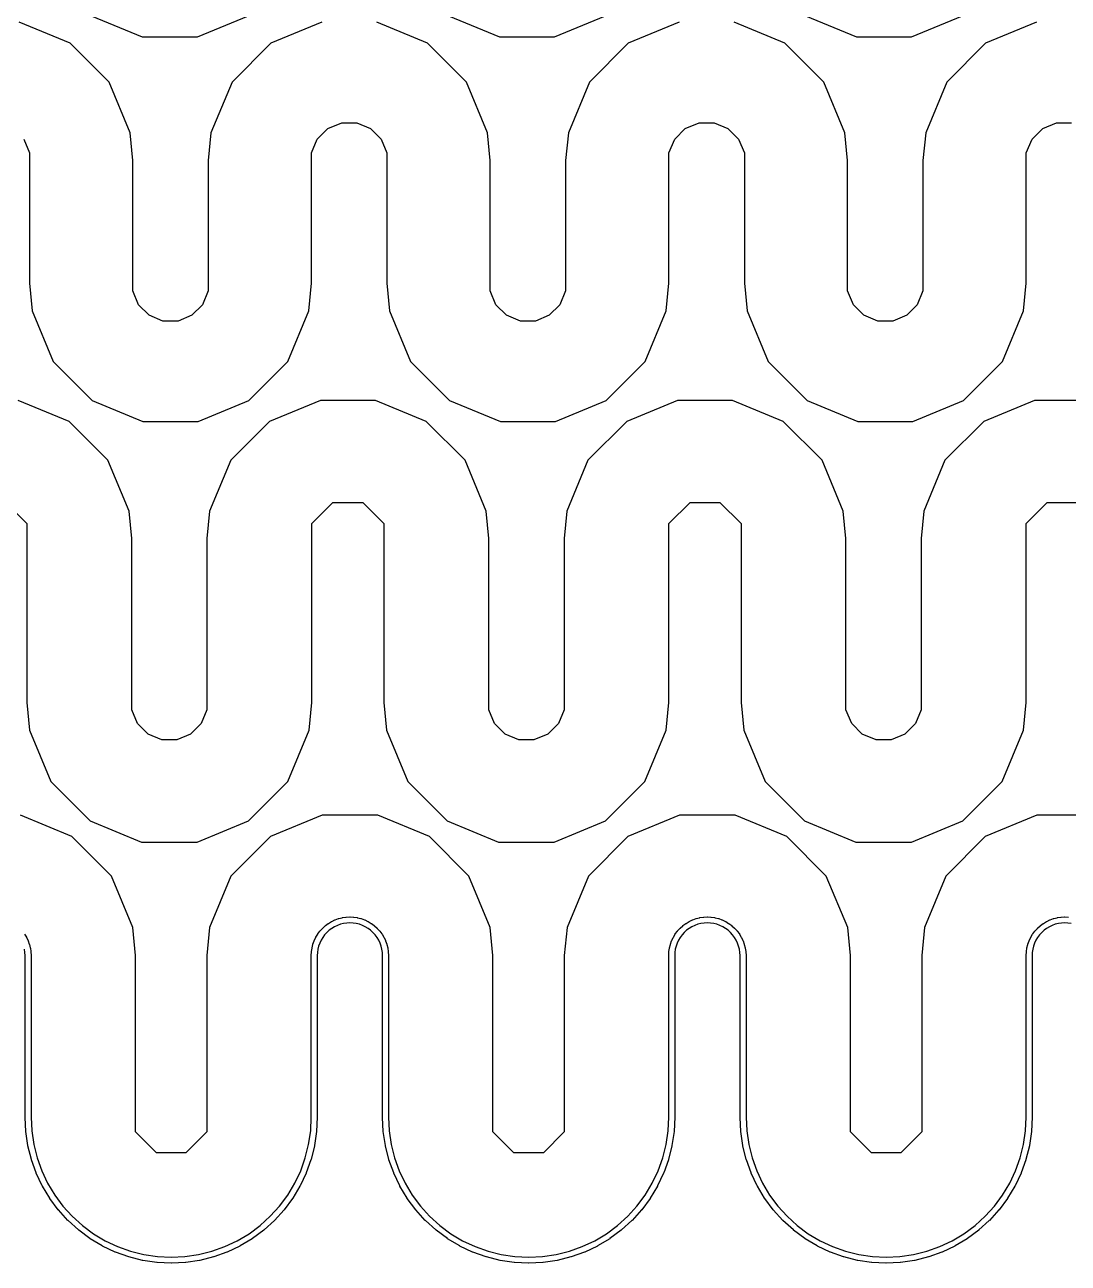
# Model space of a CAD drawing. Header units: metres. Extents: x 0 to 117, y 0 to 64.
# Drawn here: x 58.57 to 63.01, y 21.62 to 26.9 of the extents above; entities that cross this region are included whole.
import ezdxf

# ---------------------------------------------------------------- set-up
doc = ezdxf.new("R2010")
doc.units = ezdxf.units.M

msp = doc.modelspace()

# ---------------------------------------------------------------- linework, layer by layer
for points in [[(58.8495, 26.937), (59.0667, 26.847), (59.0667, 26.847), (59.0667, 26.847), (59.0667, 26.847), (59.0667, 26.847), (59.0667, 26.847), (59.0667, 26.847), (59.0667, 26.847), (59.0667, 26.847), (59.0667, 26.847), (59.3019, 26.847), (59.3019, 26.847), (59.3019, 26.847), (59.3019, 26.847), (59.3019, 26.847), (59.3019, 26.847), (59.3019, 26.847), (59.3019, 26.847), (59.3019, 26.847), (59.3019, 26.847), (59.5193, 26.937)], [(60.372, 26.937), (60.5894, 26.847), (60.5894, 26.847), (60.5894, 26.847), (60.5894, 26.847), (60.5894, 26.847), (60.5894, 26.847), (60.5894, 26.847), (60.5894, 26.847), (60.5894, 26.847), (60.5894, 26.847), (60.8246, 26.847), (60.8246, 26.847), (60.8246, 26.847), (60.8246, 26.847), (60.8246, 26.847), (60.8246, 26.847), (60.8246, 26.847), (60.8246, 26.847), (60.8246, 26.847), (60.8246, 26.847), (61.042, 26.937)], [(61.8945, 26.937), (62.1119, 26.847), (62.1119, 26.847), (62.1119, 26.847), (62.1119, 26.847), (62.1119, 26.847), (62.1119, 26.847), (62.1119, 26.847), (62.1119, 26.847), (62.1119, 26.847), (62.1119, 26.847), (62.3471, 26.847), (62.3471, 26.847), (62.3471, 26.847), (62.3471, 26.847), (62.3471, 26.847), (62.3471, 26.847), (62.3471, 26.847), (62.3471, 26.847), (62.3471, 26.847), (62.3471, 26.847), (62.5645, 26.937)], [(59.832, 26.91), (59.6153, 26.8201), (59.6153, 26.8201), (59.6153, 26.8201), (59.6153, 26.8201), (59.6153, 26.8201), (59.6153, 26.8201), (59.6153, 26.8201), (59.6153, 26.8201), (59.6153, 26.8201), (59.6153, 26.8201), (59.4495, 26.6543), (59.4495, 26.6543), (59.4495, 26.6543), (59.4495, 26.6543), (59.4495, 26.6543), (59.4495, 26.6543), (59.4495, 26.6543), (59.4495, 26.6543), (59.4495, 26.6543), (59.4495, 26.6543), (59.3595, 26.4376), (59.3595, 26.4376), (59.3595, 26.4376), (59.3595, 26.4376), (59.3595, 26.4376), (59.3595, 26.4376), (59.3595, 26.4376), (59.3595, 26.4376), (59.3481, 26.3202), (59.3481, 26.3202), (59.3481, 26.3202), (59.3481, 26.3202), (59.3481, 25.7642), (59.3237, 25.7051), (59.2785, 25.6598), (59.2193, 25.6355), (59.1553, 25.6355), (59.0964, 25.6598), (59.0512, 25.7051), (59.0268, 25.7642), (59.0266, 25.7962), (59.0266, 26.3202), (59.0266, 26.3202), (59.0266, 26.3202), (59.0266, 26.3202), (59.0151, 26.4376), (59.0151, 26.4376), (59.0151, 26.4376), (59.0151, 26.4376), (59.0151, 26.4376), (59.0151, 26.4376), (59.0151, 26.4376), (59.0151, 26.4376), (58.9255, 26.6543), (58.9255, 26.6543), (58.9255, 26.6543), (58.9255, 26.6543), (58.9255, 26.6543), (58.9255, 26.6543), (58.9255, 26.6543), (58.9255, 26.6543), (58.9255, 26.6543), (58.9255, 26.6543), (58.7596, 26.8201), (58.7596, 26.8201), (58.7596, 26.8201), (58.7596, 26.8201), (58.7596, 26.8201), (58.7596, 26.8201), (58.7596, 26.8201), (58.7596, 26.8201), (58.7596, 26.8201), (58.7596, 26.8201), (58.5427, 26.91)], [(61.3557, 26.91), (61.1391, 26.8201), (61.1391, 26.8201), (61.1391, 26.8201), (61.1391, 26.8201), (61.1391, 26.8201), (61.1391, 26.8201), (61.1391, 26.8201), (61.1391, 26.8201), (61.1391, 26.8201), (61.1391, 26.8201), (60.9732, 26.6543), (60.9732, 26.6543), (60.9732, 26.6543), (60.9732, 26.6543), (60.9732, 26.6543), (60.9732, 26.6543), (60.9732, 26.6543), (60.9732, 26.6543), (60.9732, 26.6543), (60.9732, 26.6543), (60.8835, 26.4376), (60.8835, 26.4376), (60.8835, 26.4376), (60.8835, 26.4376), (60.8835, 26.4376), (60.8835, 26.4376), (60.8835, 26.4376), (60.8835, 26.4376), (60.8719, 26.3202), (60.8719, 26.3202), (60.8719, 26.3202), (60.8719, 26.3202), (60.8719, 25.764), (60.8472, 25.7051), (60.802, 25.6598), (60.7431, 25.6355), (60.6791, 25.6355), (60.6201, 25.6598), (60.5749, 25.7051), (60.5506, 25.7642), (60.5506, 26.3202), (60.5506, 26.3202), (60.5506, 26.3202), (60.5506, 26.3202), (60.5389, 26.4376), (60.5389, 26.4376), (60.5389, 26.4376), (60.5389, 26.4376), (60.5389, 26.4376), (60.5389, 26.4376), (60.5389, 26.4376), (60.5389, 26.4376), (60.4492, 26.6543), (60.4492, 26.6543), (60.4492, 26.6543), (60.4492, 26.6543), (60.4492, 26.6543), (60.4492, 26.6543), (60.4492, 26.6543), (60.4492, 26.6543), (60.4492, 26.6543), (60.4492, 26.6543), (60.2833, 26.8201), (60.2833, 26.8201), (60.2833, 26.8201), (60.2833, 26.8201), (60.2833, 26.8201), (60.2833, 26.8201), (60.2833, 26.8201), (60.2833, 26.8201), (60.2833, 26.8201), (60.2833, 26.8201), (60.0667, 26.91)], [(62.8795, 26.91), (62.6628, 26.8201), (62.6628, 26.8201), (62.6628, 26.8201), (62.6628, 26.8201), (62.6628, 26.8201), (62.6628, 26.8201), (62.6628, 26.8201), (62.6628, 26.8201), (62.6628, 26.8201), (62.6628, 26.8201), (62.497, 26.6543), (62.497, 26.6543), (62.497, 26.6543), (62.497, 26.6543), (62.497, 26.6543), (62.497, 26.6543), (62.497, 26.6543), (62.497, 26.6543), (62.497, 26.6543), (62.497, 26.6543), (62.4073, 26.4376), (62.4073, 26.4376), (62.4073, 26.4376), (62.4073, 26.4376), (62.4073, 26.4376), (62.4073, 26.4376), (62.4073, 26.4376), (62.4073, 26.4376), (62.3956, 26.3202), (62.3956, 26.3202), (62.3956, 26.3202), (62.3956, 26.3202), (62.3956, 25.7642), (62.3712, 25.7051), (62.326, 25.6598), (62.2668, 25.6355), (62.2031, 25.6355), (62.1439, 25.6598), (62.0987, 25.7051), (62.0743, 25.7642), (62.0743, 26.3202), (62.0743, 26.3202), (62.0743, 26.3202), (62.0743, 26.3202), (62.0626, 26.4376), (62.0626, 26.4376), (62.0626, 26.4376), (62.0626, 26.4376), (62.0626, 26.4376), (62.0626, 26.4376), (62.0626, 26.4376), (62.0626, 26.4376), (61.973, 26.6543), (61.973, 26.6543), (61.973, 26.6543), (61.973, 26.6543), (61.973, 26.6543), (61.973, 26.6543), (61.973, 26.6543), (61.973, 26.6543), (61.973, 26.6543), (61.973, 26.6543), (61.8071, 26.8201), (61.8071, 26.8201), (61.8071, 26.8201), (61.8071, 26.8201), (61.8071, 26.8201), (61.8071, 26.8201), (61.8071, 26.8201), (61.8071, 26.8201), (61.8071, 26.8201), (61.8071, 26.8201), (61.5904, 26.91)], [(58.5617, 26.4114), (58.5864, 26.3522), (58.5864, 25.7962), (58.5864, 25.7962), (58.5864, 25.7962), (58.5864, 25.7962), (58.5978, 25.6789), (58.5978, 25.6789), (58.5978, 25.6789), (58.5978, 25.6789), (58.5978, 25.6789), (58.5978, 25.6789), (58.5978, 25.6789), (58.5978, 25.6789), (58.6875, 25.4622), (58.6875, 25.4622), (58.6875, 25.4622), (58.6875, 25.4622), (58.6875, 25.4622), (58.6875, 25.4622), (58.6875, 25.4622), (58.6875, 25.4622), (58.6875, 25.4622), (58.6875, 25.4622), (58.8533, 25.2964), (58.8533, 25.2964), (58.8533, 25.2964), (58.8533, 25.2964), (58.8533, 25.2964), (58.8533, 25.2964), (58.8533, 25.2964), (58.8533, 25.2964), (58.8533, 25.2964), (58.8533, 25.2964), (59.07, 25.2064), (59.07, 25.2064), (59.07, 25.2064), (59.07, 25.2064), (59.07, 25.2064), (59.07, 25.2064), (59.07, 25.2064), (59.07, 25.2064), (59.07, 25.2064), (59.07, 25.2064), (59.3047, 25.2064), (59.3047, 25.2064), (59.3047, 25.2064), (59.3047, 25.2064), (59.3047, 25.2064), (59.3047, 25.2064), (59.3047, 25.2064), (59.3047, 25.2064), (59.3047, 25.2064), (59.3047, 25.2064), (59.5213, 25.2964), (59.5213, 25.2964), (59.5213, 25.2964), (59.5213, 25.2964), (59.5213, 25.2964), (59.5213, 25.2964), (59.5213, 25.2964), (59.5213, 25.2964), (59.5213, 25.2964), (59.5213, 25.2964), (59.6872, 25.4622), (59.6872, 25.4622), (59.6872, 25.4622), (59.6872, 25.4622), (59.6872, 25.4622), (59.6872, 25.4622), (59.6872, 25.4622), (59.6872, 25.4622), (59.6872, 25.4622), (59.6872, 25.4622), (59.7771, 25.6789), (59.7771, 25.6789), (59.7771, 25.6789), (59.7771, 25.6789), (59.7771, 25.6789), (59.7771, 25.6789), (59.7771, 25.6789), (59.7771, 25.6789), (59.7886, 25.7962), (59.7886, 25.7962), (59.7886, 25.7962), (59.7886, 25.7962), (59.7886, 26.3525), (59.8132, 26.4114), (59.8584, 26.4566), (59.9173, 26.481), (59.9813, 26.481), (60.0403, 26.4566), (60.0855, 26.4114), (60.1101, 26.3522), (60.1101, 25.7962), (60.1101, 25.7962), (60.1101, 25.7962), (60.1101, 25.7962), (60.1215, 25.6789), (60.1215, 25.6789), (60.1215, 25.6789), (60.1215, 25.6789), (60.1215, 25.6789), (60.1215, 25.6789), (60.1215, 25.6789), (60.1215, 25.6789), (60.2112, 25.4622), (60.2112, 25.4622), (60.2112, 25.4622), (60.2112, 25.4622), (60.2112, 25.4622), (60.2112, 25.4622), (60.2112, 25.4622), (60.2112, 25.4622), (60.2112, 25.4622), (60.2112, 25.4622), (60.3771, 25.2964), (60.3771, 25.2964), (60.3771, 25.2964), (60.3771, 25.2964), (60.3771, 25.2964), (60.3771, 25.2964), (60.3771, 25.2964), (60.3771, 25.2964), (60.3771, 25.2964), (60.3771, 25.2964), (60.594, 25.2064), (60.594, 25.2064), (60.594, 25.2064), (60.594, 25.2064), (60.594, 25.2064), (60.594, 25.2064), (60.594, 25.2064), (60.594, 25.2064), (60.594, 25.2064), (60.594, 25.2064), (60.8284, 25.2064), (60.8284, 25.2064), (60.8284, 25.2064), (60.8284, 25.2064), (60.8284, 25.2064), (60.8284, 25.2064), (60.8284, 25.2064), (60.8284, 25.2064), (60.8284, 25.2064), (60.8284, 25.2064), (61.0451, 25.2964), (61.0451, 25.2964), (61.0451, 25.2964), (61.0451, 25.2964), (61.0451, 25.2964), (61.0451, 25.2964), (61.0451, 25.2964), (61.0451, 25.2964), (61.0451, 25.2964), (61.0451, 25.2964), (61.211, 25.4622), (61.211, 25.4622), (61.211, 25.4622), (61.211, 25.4622), (61.211, 25.4622), (61.211, 25.4622), (61.211, 25.4622), (61.211, 25.4622), (61.211, 25.4622), (61.211, 25.4622), (61.3009, 25.6789), (61.3009, 25.6789), (61.3009, 25.6789), (61.3009, 25.6789), (61.3009, 25.6789), (61.3009, 25.6789), (61.3009, 25.6789), (61.3009, 25.6789), (61.3123, 25.7962), (61.3123, 25.7962), (61.3123, 25.7962), (61.3123, 25.7962), (61.3123, 26.3522), (61.3369, 26.4114), (61.3821, 26.4566), (61.4411, 26.481), (61.5051, 26.481), (61.564, 26.4566), (61.6092, 26.4114), (61.6339, 26.3522), (61.6339, 25.7962), (61.6339, 25.7962), (61.6339, 25.7962), (61.6339, 25.7962), (61.6453, 25.6789), (61.6453, 25.6789), (61.6453, 25.6789), (61.6453, 25.6789), (61.6453, 25.6789), (61.6453, 25.6789), (61.6453, 25.6789), (61.6453, 25.6789), (61.7352, 25.4622), (61.7352, 25.4622), (61.7352, 25.4622), (61.7352, 25.4622), (61.7352, 25.4622), (61.7352, 25.4622), (61.7352, 25.4622), (61.7352, 25.4622), (61.7352, 25.4622), (61.7352, 25.4622), (61.9011, 25.2964), (61.9011, 25.2964), (61.9011, 25.2964), (61.9011, 25.2964), (61.9011, 25.2964), (61.9011, 25.2964), (61.9011, 25.2964), (61.9011, 25.2964), (61.9011, 25.2964), (61.9011, 25.2964), (62.1177, 25.2064), (62.1177, 25.2064), (62.1177, 25.2064), (62.1177, 25.2064), (62.1177, 25.2064), (62.1177, 25.2064), (62.1177, 25.2064), (62.1177, 25.2064), (62.1177, 25.2064), (62.1177, 25.2064), (62.3522, 25.2064), (62.3522, 25.2064), (62.3522, 25.2064), (62.3522, 25.2064), (62.3522, 25.2064), (62.3522, 25.2064), (62.3522, 25.2064), (62.3522, 25.2064), (62.3522, 25.2064), (62.3522, 25.2064), (62.5688, 25.2964), (62.5688, 25.2964), (62.5688, 25.2964), (62.5688, 25.2964), (62.5688, 25.2964), (62.5688, 25.2964), (62.5688, 25.2964), (62.5688, 25.2964), (62.5688, 25.2964), (62.5688, 25.2964), (62.7347, 25.4622), (62.7347, 25.4622), (62.7347, 25.4622), (62.7347, 25.4622), (62.7347, 25.4622), (62.7347, 25.4622), (62.7347, 25.4622), (62.7347, 25.4622), (62.7347, 25.4622), (62.7347, 25.4622), (62.8246, 25.6789), (62.8246, 25.6789), (62.8246, 25.6789), (62.8246, 25.6789), (62.8246, 25.6789), (62.8246, 25.6789), (62.8246, 25.6789), (62.8246, 25.6789), (62.836, 25.7962), (62.836, 25.7962), (62.836, 25.7962), (62.836, 25.7962), (62.836, 26.3522), (62.8607, 26.4114), (62.9059, 26.4566), (62.9648, 26.481), (63.0288, 26.481)], [(63.106, 25.2971), (62.8716, 25.2969), (62.8716, 25.2969), (62.8716, 25.2969), (62.8716, 25.2969), (62.8716, 25.2969), (62.8716, 25.2969), (62.8716, 25.2969), (62.8716, 25.2969), (62.8716, 25.2969), (62.8716, 25.2969), (62.6549, 25.2072), (62.6549, 25.2072), (62.6549, 25.2072), (62.6549, 25.2072), (62.6549, 25.2072), (62.6549, 25.2072), (62.6549, 25.2072), (62.6549, 25.2072), (62.6549, 25.2072), (62.6549, 25.2072), (62.4891, 25.0414), (62.4891, 25.0414), (62.4891, 25.0414), (62.4891, 25.0414), (62.4891, 25.0414), (62.4891, 25.0414), (62.4891, 25.0414), (62.4891, 25.0414), (62.4891, 25.0414), (62.4891, 25.0414), (62.3994, 24.8249), (62.3994, 24.8249), (62.3994, 24.8249), (62.3994, 24.8249), (62.3994, 24.8249), (62.3994, 24.8249), (62.3994, 24.8249), (62.3994, 24.8249), (62.388, 24.7076), (62.388, 24.7076), (62.388, 24.7076), (62.388, 24.7076), (62.388, 23.9773), (62.3633, 23.9184), (62.3181, 23.8732), (62.2592, 23.8488), (62.1955, 23.8491), (62.1368, 23.8735), (62.0916, 23.9187), (62.0672, 23.9773), (62.0672, 24.7076), (62.0672, 24.7076), (62.0672, 24.7076), (62.0672, 24.7076), (62.0558, 24.8249), (62.0558, 24.8249), (62.0558, 24.8249), (62.0558, 24.8249), (62.0558, 24.8249), (62.0558, 24.8249), (62.0558, 24.8249), (62.0558, 24.8249), (61.9658, 25.0416), (61.9658, 25.0416), (61.9658, 25.0416), (61.9658, 25.0416), (61.9658, 25.0416), (61.9658, 25.0416), (61.9658, 25.0416), (61.9658, 25.0416), (61.9658, 25.0416), (61.9658, 25.0416), (61.8, 25.2072), (61.8, 25.2072), (61.8, 25.2072), (61.8, 25.2072), (61.8, 25.2072), (61.8, 25.2072), (61.8, 25.2072), (61.8, 25.2072), (61.8, 25.2072), (61.8, 25.2072), (61.5836, 25.2969), (61.5836, 25.2969), (61.5836, 25.2969), (61.5836, 25.2969), (61.5836, 25.2969), (61.5836, 25.2969), (61.5836, 25.2969), (61.5836, 25.2969), (61.5836, 25.2969), (61.5836, 25.2969), (61.3489, 25.2969), (61.3489, 25.2969), (61.3489, 25.2969), (61.3489, 25.2969), (61.3489, 25.2969), (61.3489, 25.2969), (61.3489, 25.2969), (61.3489, 25.2969), (61.3489, 25.2969), (61.3489, 25.2969), (61.1325, 25.2072), (61.1325, 25.2072), (61.1325, 25.2072), (61.1325, 25.2072), (61.1325, 25.2072), (61.1325, 25.2072), (61.1325, 25.2072), (61.1325, 25.2072), (61.1325, 25.2072), (61.1325, 25.2072), (60.9666, 25.0416), (60.9666, 25.0416), (60.9666, 25.0416), (60.9666, 25.0416), (60.9666, 25.0416), (60.9666, 25.0416), (60.9666, 25.0416), (60.9666, 25.0416), (60.9666, 25.0416), (60.9666, 25.0416), (60.8769, 24.8249), (60.8769, 24.8249), (60.8769, 24.8249), (60.8769, 24.8249), (60.8769, 24.8249), (60.8769, 24.8249), (60.8769, 24.8249), (60.8769, 24.8249), (60.8653, 24.7076), (60.8653, 24.7076), (60.8653, 24.7076), (60.8653, 24.7076), (60.8653, 23.9773), (60.8409, 23.9187), (60.7957, 23.8735), (60.7367, 23.8491), (60.673, 23.8491), (60.6141, 23.8735), (60.5691, 23.9187), (60.5447, 23.9773), (60.5445, 24.0093), (60.5445, 24.7076), (60.5445, 24.7076), (60.5445, 24.7076), (60.5445, 24.7076), (60.533, 24.8249), (60.533, 24.8249), (60.533, 24.8249), (60.533, 24.8249), (60.533, 24.8249), (60.533, 24.8249), (60.533, 24.8249), (60.533, 24.8249), (60.4434, 25.0414), (60.4434, 25.0414), (60.4434, 25.0414), (60.4434, 25.0414), (60.4434, 25.0414), (60.4434, 25.0414), (60.4434, 25.0414), (60.4434, 25.0414), (60.4434, 25.0414), (60.4434, 25.0414), (60.2775, 25.2072), (60.2775, 25.2072), (60.2775, 25.2072), (60.2775, 25.2072), (60.2775, 25.2072), (60.2775, 25.2072), (60.2775, 25.2072), (60.2775, 25.2072), (60.2775, 25.2072), (60.2775, 25.2072), (60.0608, 25.2969), (60.0608, 25.2969), (60.0608, 25.2969), (60.0608, 25.2969), (60.0608, 25.2969), (60.0608, 25.2969), (60.0608, 25.2969), (60.0608, 25.2969), (60.0608, 25.2969), (60.0608, 25.2969), (59.8264, 25.2969), (59.8264, 25.2969), (59.8264, 25.2969), (59.8264, 25.2969), (59.8264, 25.2969), (59.8264, 25.2969), (59.8264, 25.2969), (59.8264, 25.2969), (59.8264, 25.2969), (59.8264, 25.2969), (59.6097, 25.2072), (59.6097, 25.2072), (59.6097, 25.2072), (59.6097, 25.2072), (59.6097, 25.2072), (59.6097, 25.2072), (59.6097, 25.2072), (59.6097, 25.2072), (59.6097, 25.2072), (59.6097, 25.2072), (59.4441, 25.0414), (59.4441, 25.0414), (59.4441, 25.0414), (59.4441, 25.0414), (59.4441, 25.0414), (59.4441, 25.0414), (59.4441, 25.0414), (59.4441, 25.0414), (59.4441, 25.0414), (59.4441, 25.0414), (59.3542, 24.8249), (59.3542, 24.8249), (59.3542, 24.8249), (59.3542, 24.8249), (59.3542, 24.8249), (59.3542, 24.8249), (59.3542, 24.8249), (59.3542, 24.8249), (59.3428, 24.7076), (59.3428, 24.7076), (59.3428, 24.7076), (59.3428, 24.7076), (59.3428, 23.9773), (59.3184, 23.9187), (59.2732, 23.8735), (59.2143, 23.8491), (59.1505, 23.8491), (59.0916, 23.8735), (59.0464, 23.9187), (59.022, 23.9773), (59.022, 24.7076), (59.022, 24.7076), (59.022, 24.7076), (59.022, 24.7076), (59.0106, 24.8249), (59.0106, 24.8249), (59.0106, 24.8249), (59.0106, 24.8249), (59.0106, 24.8249), (59.0106, 24.8249), (59.0106, 24.8249), (59.0106, 24.8249), (58.9206, 25.0416), (58.9206, 25.0416), (58.9206, 25.0416), (58.9206, 25.0416), (58.9206, 25.0416), (58.9206, 25.0416), (58.9206, 25.0416), (58.9206, 25.0416), (58.9206, 25.0416), (58.9206, 25.0416), (58.7548, 25.2072), (58.7548, 25.2072), (58.7548, 25.2072), (58.7548, 25.2072), (58.7548, 25.2072), (58.7548, 25.2072), (58.7548, 25.2072), (58.7548, 25.2072), (58.7548, 25.2072), (58.7548, 25.2072), (58.5384, 25.2969)], [(58.4848, 24.8613), (58.5747, 24.7713), (58.5747, 24.0093), (58.5747, 24.0093), (58.5747, 24.0093), (58.5747, 24.0093), (58.5864, 23.8907), (58.5864, 23.8907), (58.5864, 23.8907), (58.5864, 23.8907), (58.5864, 23.8907), (58.5864, 23.8907), (58.5864, 23.8907), (58.5864, 23.8907), (58.677, 23.6718), (58.677, 23.6718), (58.677, 23.6718), (58.677, 23.6718), (58.677, 23.6718), (58.677, 23.6718), (58.677, 23.6718), (58.677, 23.6718), (58.677, 23.6718), (58.677, 23.6718), (58.8447, 23.5041), (58.8447, 23.5041), (58.8447, 23.5041), (58.8447, 23.5041), (58.8447, 23.5041), (58.8447, 23.5041), (58.8447, 23.5041), (58.8447, 23.5041), (58.8447, 23.5041), (58.8447, 23.5041), (59.0639, 23.4135), (59.0639, 23.4135), (59.0639, 23.4135), (59.0639, 23.4135), (59.0639, 23.4135), (59.0639, 23.4135), (59.0639, 23.4135), (59.0639, 23.4135), (59.0639, 23.4135), (59.0639, 23.4135), (59.3009, 23.4135), (59.3009, 23.4135), (59.3009, 23.4135), (59.3009, 23.4135), (59.3009, 23.4135), (59.3009, 23.4135), (59.3009, 23.4135), (59.3009, 23.4135), (59.3009, 23.4135), (59.3009, 23.4135), (59.5201, 23.5041), (59.5201, 23.5041), (59.5201, 23.5041), (59.5201, 23.5041), (59.5201, 23.5041), (59.5201, 23.5041), (59.5201, 23.5041), (59.5201, 23.5041), (59.5201, 23.5041), (59.5201, 23.5041), (59.6877, 23.6718), (59.6877, 23.6718), (59.6877, 23.6718), (59.6877, 23.6718), (59.6877, 23.6718), (59.6877, 23.6718), (59.6877, 23.6718), (59.6877, 23.6718), (59.6877, 23.6718), (59.6877, 23.6718), (59.7784, 23.8907), (59.7784, 23.8907), (59.7784, 23.8907), (59.7784, 23.8907), (59.7784, 23.8907), (59.7784, 23.8907), (59.7784, 23.8907), (59.7784, 23.8907), (59.7901, 24.0093), (59.7901, 24.0093), (59.7901, 24.0093), (59.7901, 24.0093), (59.7901, 24.7713), (59.88, 24.8613), (60.0072, 24.8613), (60.0972, 24.7713), (60.0972, 24.0093), (60.0972, 24.0093), (60.0972, 24.0093), (60.0972, 24.0093), (60.1088, 23.8907), (60.1088, 23.8907), (60.1088, 23.8907), (60.1088, 23.8907), (60.1088, 23.8907), (60.1088, 23.8907), (60.1088, 23.8907), (60.1088, 23.8907), (60.1998, 23.6718), (60.1998, 23.6718), (60.1998, 23.6718), (60.1998, 23.6718), (60.1998, 23.6718), (60.1998, 23.6718), (60.1998, 23.6718), (60.1998, 23.6718), (60.1998, 23.6718), (60.1998, 23.6718), (60.3674, 23.5041), (60.3674, 23.5041), (60.3674, 23.5041), (60.3674, 23.5041), (60.3674, 23.5041), (60.3674, 23.5041), (60.3674, 23.5041), (60.3674, 23.5041), (60.3674, 23.5041), (60.3674, 23.5041), (60.5864, 23.4135), (60.5864, 23.4135), (60.5864, 23.4135), (60.5864, 23.4135), (60.5864, 23.4135), (60.5864, 23.4135), (60.5864, 23.4135), (60.5864, 23.4135), (60.5864, 23.4135), (60.5864, 23.4135), (60.8236, 23.4135), (60.8236, 23.4135), (60.8236, 23.4135), (60.8236, 23.4135), (60.8236, 23.4135), (60.8236, 23.4135), (60.8236, 23.4135), (60.8236, 23.4135), (60.8236, 23.4135), (60.8236, 23.4135), (61.0426, 23.5041), (61.0426, 23.5041), (61.0426, 23.5041), (61.0426, 23.5041), (61.0426, 23.5041), (61.0426, 23.5041), (61.0426, 23.5041), (61.0426, 23.5041), (61.0426, 23.5041), (61.0426, 23.5041), (61.2102, 23.6718), (61.2102, 23.6718), (61.2102, 23.6718), (61.2102, 23.6718), (61.2102, 23.6718), (61.2102, 23.6718), (61.2102, 23.6718), (61.2102, 23.6718), (61.2102, 23.6718), (61.2102, 23.6718), (61.3009, 23.8907), (61.3009, 23.8907), (61.3009, 23.8907), (61.3009, 23.8907), (61.3009, 23.8907), (61.3009, 23.8907), (61.3009, 23.8907), (61.3009, 23.8907), (61.3126, 24.0093), (61.3126, 24.0093), (61.3126, 24.0093), (61.3126, 24.0093), (61.3126, 24.7713), (61.4025, 24.8613), (61.53, 24.8613), (61.6199, 24.7713), (61.6199, 24.0093), (61.6199, 24.0093), (61.6199, 24.0093), (61.6199, 24.0093), (61.6316, 23.8907), (61.6316, 23.8907), (61.6316, 23.8907), (61.6316, 23.8907), (61.6316, 23.8907), (61.6316, 23.8907), (61.6316, 23.8907), (61.6316, 23.8907), (61.7223, 23.6718), (61.7223, 23.6718), (61.7223, 23.6718), (61.7223, 23.6718), (61.7223, 23.6718), (61.7223, 23.6718), (61.7223, 23.6718), (61.7223, 23.6718), (61.7223, 23.6718), (61.7223, 23.6718), (61.8899, 23.5041), (61.8899, 23.5041), (61.8899, 23.5041), (61.8899, 23.5041), (61.8899, 23.5041), (61.8899, 23.5041), (61.8899, 23.5041), (61.8899, 23.5041), (61.8899, 23.5041), (61.8899, 23.5041), (62.1091, 23.4135), (62.1091, 23.4135), (62.1091, 23.4135), (62.1091, 23.4135), (62.1091, 23.4135), (62.1091, 23.4135), (62.1091, 23.4135), (62.1091, 23.4135), (62.1091, 23.4135), (62.1091, 23.4135), (62.3461, 23.4135), (62.3461, 23.4135), (62.3461, 23.4135), (62.3461, 23.4135), (62.3461, 23.4135), (62.3461, 23.4135), (62.3461, 23.4135), (62.3461, 23.4135), (62.3461, 23.4135), (62.3461, 23.4135), (62.565, 23.5041), (62.565, 23.5041), (62.565, 23.5041), (62.565, 23.5041), (62.565, 23.5041), (62.565, 23.5041), (62.565, 23.5041), (62.565, 23.5041), (62.565, 23.5041), (62.565, 23.5041), (62.7327, 23.6718), (62.7327, 23.6718), (62.7327, 23.6718), (62.7327, 23.6718), (62.7327, 23.6718), (62.7327, 23.6718), (62.7327, 23.6718), (62.7327, 23.6718), (62.7327, 23.6718), (62.7327, 23.6718), (62.8236, 23.8907), (62.8236, 23.8907), (62.8236, 23.8907), (62.8236, 23.8907), (62.8236, 23.8907), (62.8236, 23.8907), (62.8236, 23.8907), (62.8236, 23.8907), (62.8353, 24.0093), (62.8353, 24.0093), (62.8353, 24.0093), (62.8353, 24.0093), (62.8353, 24.7713), (62.9252, 24.8613), (63.0525, 24.8613)], [(63.1193, 23.528), (62.8813, 23.528), (62.8813, 23.528), (62.8813, 23.528), (62.8813, 23.528), (62.8813, 23.528), (62.8813, 23.528), (62.8813, 23.528), (62.8813, 23.528), (62.8813, 23.528), (62.8813, 23.528), (62.6613, 23.4368), (62.6613, 23.4368), (62.6613, 23.4368), (62.6613, 23.4368), (62.6613, 23.4368), (62.6613, 23.4368), (62.6613, 23.4368), (62.6613, 23.4368), (62.6613, 23.4368), (62.6613, 23.4368), (62.4931, 23.2684), (62.4931, 23.2684), (62.4931, 23.2684), (62.4931, 23.2684), (62.4931, 23.2684), (62.4931, 23.2684), (62.4931, 23.2684), (62.4931, 23.2684), (62.4931, 23.2684), (62.4931, 23.2684), (62.402, 23.0487), (62.402, 23.0487), (62.402, 23.0487), (62.402, 23.0487), (62.402, 23.0487), (62.402, 23.0487), (62.402, 23.0487), (62.402, 23.0487), (62.3903, 22.9296), (62.3903, 22.9296), (62.3903, 22.9296), (62.3903, 22.9296), (62.3903, 22.1772), (62.3011, 22.0884), (62.1754, 22.0884), (62.0862, 22.1772), (62.0862, 22.9296), (62.0862, 22.9296), (62.0862, 22.9296), (62.0862, 22.9296), (62.0746, 23.0487), (62.0746, 23.0487), (62.0746, 23.0487), (62.0746, 23.0487), (62.0746, 23.0487), (62.0746, 23.0487), (62.0746, 23.0487), (62.0746, 23.0487), (61.9834, 23.2684), (61.9834, 23.2684), (61.9834, 23.2684), (61.9834, 23.2684), (61.9834, 23.2684), (61.9834, 23.2684), (61.9834, 23.2684), (61.9834, 23.2684), (61.9834, 23.2684), (61.9834, 23.2684), (61.8152, 23.4368), (61.8152, 23.4368), (61.8152, 23.4368), (61.8152, 23.4368), (61.8152, 23.4368), (61.8152, 23.4368), (61.8152, 23.4368), (61.8152, 23.4368), (61.8152, 23.4368), (61.8152, 23.4368), (61.5953, 23.528), (61.5953, 23.528), (61.5953, 23.528), (61.5953, 23.528), (61.5953, 23.528), (61.5953, 23.528), (61.5953, 23.528), (61.5953, 23.528), (61.5953, 23.528), (61.5953, 23.528), (61.3573, 23.528), (61.3573, 23.528), (61.3573, 23.528), (61.3573, 23.528), (61.3573, 23.528), (61.3573, 23.528), (61.3573, 23.528), (61.3573, 23.528), (61.3573, 23.528), (61.3573, 23.528), (61.1373, 23.4368), (61.1373, 23.4368), (61.1373, 23.4368), (61.1373, 23.4368), (61.1373, 23.4368), (61.1373, 23.4368), (61.1373, 23.4368), (61.1373, 23.4368), (61.1373, 23.4368), (61.1373, 23.4368), (60.9691, 23.2684), (60.9691, 23.2684), (60.9691, 23.2684), (60.9691, 23.2684), (60.9691, 23.2684), (60.9691, 23.2684), (60.9691, 23.2684), (60.9691, 23.2684), (60.9691, 23.2684), (60.9691, 23.2684), (60.878, 23.0487), (60.878, 23.0487), (60.878, 23.0487), (60.878, 23.0487), (60.878, 23.0487), (60.878, 23.0487), (60.878, 23.0487), (60.878, 23.0487), (60.8663, 22.9296), (60.8663, 22.9296), (60.8663, 22.9296), (60.8663, 22.9296), (60.8663, 22.1772), (60.7771, 22.0884), (60.6514, 22.0884), (60.5622, 22.1772), (60.5622, 22.9296), (60.5622, 22.9296), (60.5622, 22.9296), (60.5622, 22.9296), (60.5506, 23.0487), (60.5506, 23.0487), (60.5506, 23.0487), (60.5506, 23.0487), (60.5506, 23.0487), (60.5506, 23.0487), (60.5506, 23.0487), (60.5506, 23.0487), (60.4594, 23.2684), (60.4594, 23.2684), (60.4594, 23.2684), (60.4594, 23.2684), (60.4594, 23.2684), (60.4594, 23.2684), (60.4594, 23.2684), (60.4594, 23.2684), (60.4594, 23.2684), (60.4594, 23.2684), (60.2912, 23.4368), (60.2912, 23.4368), (60.2912, 23.4368), (60.2912, 23.4368), (60.2912, 23.4368), (60.2912, 23.4368), (60.2912, 23.4368), (60.2912, 23.4368), (60.2912, 23.4368), (60.2912, 23.4368), (60.0713, 23.528), (60.0713, 23.528), (60.0713, 23.528), (60.0713, 23.528), (60.0713, 23.528), (60.0713, 23.528), (60.0713, 23.528), (60.0713, 23.528), (60.0713, 23.528), (60.0713, 23.528), (59.8333, 23.528), (59.8333, 23.528), (59.8333, 23.528), (59.8333, 23.528), (59.8333, 23.528), (59.8333, 23.528), (59.8333, 23.528), (59.8333, 23.528), (59.8333, 23.528), (59.8333, 23.528), (59.6133, 23.4368), (59.6133, 23.4368), (59.6133, 23.4368), (59.6133, 23.4368), (59.6133, 23.4368), (59.6133, 23.4368), (59.6133, 23.4368), (59.6133, 23.4368), (59.6133, 23.4368), (59.6133, 23.4368), (59.4451, 23.2684), (59.4451, 23.2684), (59.4451, 23.2684), (59.4451, 23.2684), (59.4451, 23.2684), (59.4451, 23.2684), (59.4451, 23.2684), (59.4451, 23.2684), (59.4451, 23.2684), (59.4451, 23.2684), (59.354, 23.0487), (59.354, 23.0487), (59.354, 23.0487), (59.354, 23.0487), (59.354, 23.0487), (59.354, 23.0487), (59.354, 23.0487), (59.354, 23.0487), (59.3423, 22.9296), (59.3423, 22.9296), (59.3423, 22.9296), (59.3423, 22.9296), (59.3423, 22.1772), (59.2531, 22.0884), (59.1274, 22.0884), (59.0382, 22.1772), (59.0382, 22.9296), (59.0382, 22.9296), (59.0382, 22.9296), (59.0382, 22.9296), (59.0266, 23.0487), (59.0266, 23.0487), (59.0266, 23.0487), (59.0266, 23.0487), (59.0266, 23.0487), (59.0266, 23.0487), (59.0266, 23.0487), (59.0266, 23.0487), (58.9354, 23.2684), (58.9354, 23.2684), (58.9354, 23.2684), (58.9354, 23.2684), (58.9354, 23.2684), (58.9354, 23.2684), (58.9354, 23.2684), (58.9354, 23.2684), (58.9354, 23.2684), (58.9354, 23.2684), (58.7672, 23.4368), (58.7672, 23.4368), (58.7672, 23.4368), (58.7672, 23.4368), (58.7672, 23.4368), (58.7672, 23.4368), (58.7672, 23.4368), (58.7672, 23.4368), (58.7672, 23.4368), (58.7672, 23.4368), (58.5473, 23.528)], [(58.5653, 23.0205), (58.573, 23.0077), (58.5736, 23.0066), (58.5799, 22.9932), (58.5804, 22.992), (58.5854, 22.978), (58.5858, 22.9768), (58.5894, 22.9623), (58.5897, 22.9611), (58.5919, 22.9463), (58.592, 22.9453), (58.593, 22.9304), (58.593, 22.9296), (58.593, 22.2406), (58.593, 22.2406), (58.593, 22.2406), (58.593, 22.2406), (58.5959, 22.1817), (58.5959, 22.1817), (58.5959, 22.1817), (58.5959, 22.1817), (58.6045, 22.1237), (58.6045, 22.1237), (58.6045, 22.1237), (58.6045, 22.1237), (58.6187, 22.0668), (58.6187, 22.0668), (58.6187, 22.0668), (58.6187, 22.0668), (58.6385, 22.0116), (58.6385, 22.0116), (58.6385, 22.0116), (58.6385, 22.0116), (58.6635, 21.9586), (58.6635, 21.9586), (58.6635, 21.9586), (58.6635, 21.9586), (58.6937, 21.9083), (58.6937, 21.9083), (58.6937, 21.9083), (58.6937, 21.9083), (58.7286, 21.8613), (58.7286, 21.8613), (58.7286, 21.8613), (58.7286, 21.8613), (58.768, 21.8178), (58.768, 21.8178), (58.768, 21.8178), (58.768, 21.8178), (58.8114, 21.7785), (58.8114, 21.7785), (58.8114, 21.7785), (58.8114, 21.7785), (58.8585, 21.7435), (58.8585, 21.7435), (58.8585, 21.7435), (58.8585, 21.7435), (58.9088, 21.7134), (58.9088, 21.7134), (58.9088, 21.7134), (58.9088, 21.7134), (58.9618, 21.6883), (58.9618, 21.6883), (58.9618, 21.6883), (58.9618, 21.6883), (59.017, 21.6686), (59.017, 21.6686), (59.017, 21.6686), (59.017, 21.6686), (59.0738, 21.6543), (59.0738, 21.6543), (59.0738, 21.6543), (59.0738, 21.6543), (59.1318, 21.6457), (59.1318, 21.6457), (59.1318, 21.6457), (59.1318, 21.6457), (59.1904, 21.6429), (59.1904, 21.6429), (59.1904, 21.6429), (59.1904, 21.6429), (59.2489, 21.6457), (59.2489, 21.6457), (59.2489, 21.6457), (59.2489, 21.6457), (59.3069, 21.6543), (59.3069, 21.6543), (59.3069, 21.6543), (59.3069, 21.6543), (59.3638, 21.6686), (59.3638, 21.6686), (59.3638, 21.6686), (59.3638, 21.6686), (59.419, 21.6883), (59.419, 21.6883), (59.419, 21.6883), (59.419, 21.6883), (59.472, 21.7134), (59.472, 21.7134), (59.472, 21.7134), (59.472, 21.7134), (59.5223, 21.7435), (59.5223, 21.7435), (59.5223, 21.7435), (59.5223, 21.7435), (59.5694, 21.7785), (59.5694, 21.7785), (59.5694, 21.7785), (59.5694, 21.7785), (59.6128, 21.8178), (59.6128, 21.8178), (59.6128, 21.8178), (59.6128, 21.8178), (59.6522, 21.8613), (59.6522, 21.8613), (59.6522, 21.8613), (59.6522, 21.8613), (59.6871, 21.9083), (59.6871, 21.9083), (59.6871, 21.9083), (59.6871, 21.9083), (59.7172, 21.9586), (59.7172, 21.9586), (59.7172, 21.9586), (59.7172, 21.9586), (59.7423, 22.0116), (59.7423, 22.0116), (59.7423, 22.0116), (59.7423, 22.0116), (59.762, 22.0668), (59.762, 22.0668), (59.762, 22.0668), (59.762, 22.0668), (59.7763, 22.1237), (59.7763, 22.1237), (59.7763, 22.1237), (59.7763, 22.1237), (59.7849, 22.1817), (59.7849, 22.1817), (59.7849, 22.1817), (59.7849, 22.1817), (59.7875, 22.2405), (59.7875, 22.2405), (59.7875, 22.2405), (59.7875, 22.2405), (59.7875, 22.9296), (59.7875, 22.9302), (59.7883, 22.9451), (59.7884, 22.9463), (59.7906, 22.9611), (59.7908, 22.9623), (59.7945, 22.9768), (59.7948, 22.978), (59.7998, 22.992), (59.8003, 22.9932), (59.8067, 23.0066), (59.8073, 23.0077), (59.8149, 23.0205), (59.8156, 23.0216), (59.8245, 23.0335), (59.8253, 23.0345), (59.8353, 23.0455), (59.8362, 23.0464), (59.8472, 23.0564), (59.8482, 23.0572), (59.8602, 23.0661), (59.8612, 23.0668), (59.874, 23.0744), (59.8751, 23.075), (59.8886, 23.0814), (59.8897, 23.0819), (59.9038, 23.0869), (59.9049, 23.0873), (59.9194, 23.0909), (59.9206, 23.0911), (59.9354, 23.0933), (59.9366, 23.0934), (59.9515, 23.0942), (59.9528, 23.0942), (59.9676, 23.0934), (59.9689, 23.0933), (59.9836, 23.0911), (59.9848, 23.0909), (59.9993, 23.0873), (60.0005, 23.0869), (60.0145, 23.0819), (60.0157, 23.0814), (60.0292, 23.075), (60.0303, 23.0744), (60.043, 23.0668), (60.0441, 23.0661), (60.0561, 23.0572), (60.057, 23.0564), (60.0681, 23.0464), (60.0689, 23.0455), (60.079, 23.0345), (60.0797, 23.0335), (60.0886, 23.0216), (60.0893, 23.0205), (60.097, 23.0077), (60.0976, 23.0066), (60.1039, 22.9932), (60.1044, 22.992), (60.1094, 22.978), (60.1098, 22.9768), (60.1134, 22.9623), (60.1137, 22.9611), (60.1159, 22.9463), (60.116, 22.9453), (60.117, 22.9304), (60.117, 22.9296), (60.117, 22.2406), (60.117, 22.2406), (60.117, 22.2406), (60.117, 22.2406), (60.1199, 22.1817), (60.1199, 22.1817), (60.1199, 22.1817), (60.1199, 22.1817), (60.1285, 22.1237), (60.1285, 22.1237), (60.1285, 22.1237), (60.1285, 22.1237), (60.1427, 22.0668), (60.1427, 22.0668), (60.1427, 22.0668), (60.1427, 22.0668), (60.1625, 22.0116), (60.1625, 22.0116), (60.1625, 22.0116), (60.1625, 22.0116), (60.1875, 21.9586), (60.1875, 21.9586), (60.1875, 21.9586), (60.1875, 21.9586), (60.2177, 21.9083), (60.2177, 21.9083), (60.2177, 21.9083), (60.2177, 21.9083), (60.2526, 21.8613), (60.2526, 21.8613), (60.2526, 21.8613), (60.2526, 21.8613), (60.292, 21.8178), (60.292, 21.8178), (60.292, 21.8178), (60.292, 21.8178), (60.3354, 21.7785), (60.3354, 21.7785), (60.3354, 21.7785), (60.3354, 21.7785), (60.3825, 21.7435), (60.3825, 21.7435), (60.3825, 21.7435), (60.3825, 21.7435), (60.4328, 21.7134), (60.4328, 21.7134), (60.4328, 21.7134), (60.4328, 21.7134), (60.4858, 21.6883), (60.4858, 21.6883), (60.4858, 21.6883), (60.4858, 21.6883), (60.541, 21.6686), (60.541, 21.6686), (60.541, 21.6686), (60.541, 21.6686), (60.5978, 21.6543), (60.5978, 21.6543), (60.5978, 21.6543), (60.5978, 21.6543), (60.6558, 21.6457), (60.6558, 21.6457), (60.6558, 21.6457), (60.6558, 21.6457), (60.7144, 21.6429), (60.7144, 21.6429), (60.7144, 21.6429), (60.7144, 21.6429), (60.7729, 21.6457), (60.7729, 21.6457), (60.7729, 21.6457), (60.7729, 21.6457), (60.8309, 21.6543), (60.8309, 21.6543), (60.8309, 21.6543), (60.8309, 21.6543), (60.8878, 21.6686), (60.8878, 21.6686), (60.8878, 21.6686), (60.8878, 21.6686), (60.943, 21.6883), (60.943, 21.6883), (60.943, 21.6883), (60.943, 21.6883), (60.996, 21.7134), (60.996, 21.7134), (60.996, 21.7134), (60.996, 21.7134), (61.0463, 21.7435), (61.0463, 21.7435), (61.0463, 21.7435), (61.0463, 21.7435), (61.0934, 21.7785), (61.0934, 21.7785), (61.0934, 21.7785), (61.0934, 21.7785), (61.1368, 21.8178), (61.1368, 21.8178), (61.1368, 21.8178), (61.1368, 21.8178), (61.1762, 21.8613), (61.1762, 21.8613), (61.1762, 21.8613), (61.1762, 21.8613), (61.2111, 21.9083), (61.2111, 21.9083), (61.2111, 21.9083), (61.2111, 21.9083), (61.2412, 21.9586), (61.2412, 21.9586), (61.2412, 21.9586), (61.2412, 21.9586), (61.2663, 22.0116), (61.2663, 22.0116), (61.2663, 22.0116), (61.2663, 22.0116), (61.286, 22.0668), (61.286, 22.0668), (61.286, 22.0668), (61.286, 22.0668), (61.3003, 22.1237), (61.3003, 22.1237), (61.3003, 22.1237), (61.3003, 22.1237), (61.3089, 22.1817), (61.3089, 22.1817), (61.3089, 22.1817), (61.3089, 22.1817), (61.3115, 22.2405), (61.3115, 22.2405), (61.3115, 22.2405), (61.3115, 22.2405), (61.3115, 22.9296), (61.3115, 22.9302), (61.3123, 22.9451), (61.3124, 22.9463), (61.3146, 22.9611), (61.3148, 22.9623), (61.3185, 22.9768), (61.3188, 22.978), (61.3238, 22.992), (61.3243, 22.9932), (61.3307, 23.0066), (61.3313, 23.0077), (61.3389, 23.0205), (61.3396, 23.0216), (61.3485, 23.0335), (61.3493, 23.0345), (61.3593, 23.0455), (61.3602, 23.0464), (61.3712, 23.0564), (61.3722, 23.0572), (61.3842, 23.0661), (61.3852, 23.0668), (61.398, 23.0744), (61.3991, 23.075), (61.4126, 23.0814), (61.4137, 23.0819), (61.4278, 23.0869), (61.4289, 23.0873), (61.4434, 23.0909), (61.4446, 23.0911), (61.4594, 23.0933), (61.4606, 23.0934), (61.4755, 23.0942), (61.4768, 23.0942), (61.4916, 23.0934), (61.4929, 23.0933), (61.5076, 23.0911), (61.5088, 23.0909), (61.5233, 23.0873), (61.5245, 23.0869), (61.5385, 23.0819), (61.5397, 23.0814), (61.5532, 23.075), (61.5543, 23.0744), (61.567, 23.0668), (61.5681, 23.0661), (61.5801, 23.0572), (61.581, 23.0564), (61.5921, 23.0464), (61.5929, 23.0455), (61.603, 23.0345), (61.6037, 23.0335), (61.6126, 23.0216), (61.6133, 23.0205), (61.621, 23.0077), (61.6216, 23.0066), (61.6279, 22.9932), (61.6284, 22.992), (61.6334, 22.978), (61.6338, 22.9768), (61.6374, 22.9623), (61.6377, 22.9611), (61.6399, 22.9463), (61.64, 22.9453), (61.641, 22.9304), (61.641, 22.9296), (61.641, 22.2406), (61.641, 22.2406), (61.641, 22.2406), (61.641, 22.2406), (61.6439, 22.1817), (61.6439, 22.1817), (61.6439, 22.1817), (61.6439, 22.1817), (61.6525, 22.1237), (61.6525, 22.1237), (61.6525, 22.1237), (61.6525, 22.1237), (61.6667, 22.0668), (61.6667, 22.0668), (61.6667, 22.0668), (61.6667, 22.0668), (61.6865, 22.0116), (61.6865, 22.0116), (61.6865, 22.0116), (61.6865, 22.0116), (61.7115, 21.9586), (61.7115, 21.9586), (61.7115, 21.9586), (61.7115, 21.9586), (61.7417, 21.9083), (61.7417, 21.9083), (61.7417, 21.9083), (61.7417, 21.9083), (61.7766, 21.8613), (61.7766, 21.8613), (61.7766, 21.8613), (61.7766, 21.8613), (61.816, 21.8178), (61.816, 21.8178), (61.816, 21.8178), (61.816, 21.8178), (61.8594, 21.7785), (61.8594, 21.7785), (61.8594, 21.7785), (61.8594, 21.7785), (61.9065, 21.7435), (61.9065, 21.7435), (61.9065, 21.7435), (61.9065, 21.7435), (61.9568, 21.7134), (61.9568, 21.7134), (61.9568, 21.7134), (61.9568, 21.7134), (62.0098, 21.6883), (62.0098, 21.6883), (62.0098, 21.6883), (62.0098, 21.6883), (62.065, 21.6686), (62.065, 21.6686), (62.065, 21.6686), (62.065, 21.6686), (62.1218, 21.6543), (62.1218, 21.6543), (62.1218, 21.6543), (62.1218, 21.6543), (62.1798, 21.6457), (62.1798, 21.6457), (62.1798, 21.6457), (62.1798, 21.6457), (62.2384, 21.6429), (62.2384, 21.6429), (62.2384, 21.6429), (62.2384, 21.6429), (62.2969, 21.6457), (62.2969, 21.6457), (62.2969, 21.6457), (62.2969, 21.6457), (62.3549, 21.6543), (62.3549, 21.6543), (62.3549, 21.6543), (62.3549, 21.6543), (62.4118, 21.6686), (62.4118, 21.6686), (62.4118, 21.6686), (62.4118, 21.6686), (62.467, 21.6883), (62.467, 21.6883), (62.467, 21.6883), (62.467, 21.6883), (62.52, 21.7134), (62.52, 21.7134), (62.52, 21.7134), (62.52, 21.7134), (62.5703, 21.7435), (62.5703, 21.7435), (62.5703, 21.7435), (62.5703, 21.7435), (62.6174, 21.7785), (62.6174, 21.7785), (62.6174, 21.7785), (62.6174, 21.7785), (62.6608, 21.8178), (62.6608, 21.8178), (62.6608, 21.8178), (62.6608, 21.8178), (62.7002, 21.8613), (62.7002, 21.8613), (62.7002, 21.8613), (62.7002, 21.8613), (62.7351, 21.9083), (62.7351, 21.9083), (62.7351, 21.9083), (62.7351, 21.9083), (62.7652, 21.9586), (62.7652, 21.9586), (62.7652, 21.9586), (62.7652, 21.9586), (62.7903, 22.0116), (62.7903, 22.0116), (62.7903, 22.0116), (62.7903, 22.0116), (62.81, 22.0668), (62.81, 22.0668), (62.81, 22.0668), (62.81, 22.0668), (62.8243, 22.1237), (62.8243, 22.1237), (62.8243, 22.1237), (62.8243, 22.1237), (62.8329, 22.1817), (62.8329, 22.1817), (62.8329, 22.1817), (62.8329, 22.1817), (62.8355, 22.2405), (62.8355, 22.2405), (62.8355, 22.2405), (62.8355, 22.2405), (62.8355, 22.9296), (62.8355, 22.9302), (62.8363, 22.9451), (62.8364, 22.9463), (62.8386, 22.9611), (62.8388, 22.9623), (62.8425, 22.9768), (62.8428, 22.978), (62.8478, 22.992), (62.8483, 22.9932), (62.8547, 23.0066), (62.8553, 23.0077), (62.8629, 23.0205), (62.8636, 23.0216), (62.8725, 23.0335), (62.8733, 23.0345), (62.8833, 23.0455), (62.8842, 23.0464), (62.8952, 23.0564), (62.8962, 23.0572), (62.9082, 23.0661), (62.9092, 23.0668), (62.922, 23.0744), (62.9231, 23.075), (62.9366, 23.0814), (62.9377, 23.0819), (62.9518, 23.0869), (62.9529, 23.0873), (62.9674, 23.0909), (62.9686, 23.0911), (62.9834, 23.0933), (62.9846, 23.0934), (62.9995, 23.0942), (63.0008, 23.0942), (63.0156, 23.0934)], [(63.0273, 23.0661), (63.0138, 23.0681), (63.0138, 23.0681), (63.0138, 23.0681), (63.0138, 23.0681), (63.0001, 23.0688), (63.0001, 23.0688), (63.0001, 23.0688), (63.0001, 23.0688), (62.9865, 23.0681), (62.9865, 23.0681), (62.9865, 23.0681), (62.9865, 23.0681), (62.973, 23.0661), (62.973, 23.0661), (62.973, 23.0661), (62.973, 23.0661), (62.9597, 23.0628), (62.9597, 23.0628), (62.9597, 23.0628), (62.9597, 23.0628), (62.9469, 23.0582), (62.9469, 23.0582), (62.9469, 23.0582), (62.9469, 23.0582), (62.9345, 23.0523), (62.9345, 23.0523), (62.9345, 23.0523), (62.9345, 23.0523), (62.9228, 23.0453), (62.9228, 23.0453), (62.9228, 23.0453), (62.9228, 23.0453), (62.9118, 23.0372), (62.9118, 23.0372), (62.9118, 23.0372), (62.9118, 23.0372), (62.9017, 23.028), (62.9017, 23.028), (62.9017, 23.028), (62.9017, 23.028), (62.8925, 23.0179), (62.8925, 23.0179), (62.8925, 23.0179), (62.8925, 23.0179), (62.8844, 23.0069), (62.8844, 23.0069), (62.8844, 23.0069), (62.8844, 23.0069), (62.8774, 22.9952), (62.8774, 22.9952), (62.8774, 22.9952), (62.8774, 22.9952), (62.8715, 22.9829), (62.8715, 22.9829), (62.8715, 22.9829), (62.8715, 22.9829), (62.8669, 22.97), (62.8669, 22.97), (62.8669, 22.97), (62.8669, 22.97), (62.8636, 22.9567), (62.8636, 22.9567), (62.8636, 22.9567), (62.8636, 22.9567), (62.8616, 22.9432), (62.8616, 22.9432), (62.8616, 22.9432), (62.8616, 22.9432), (62.8609, 22.9293), (62.8609, 22.9293), (62.8609, 22.9293), (62.8609, 22.9293), (62.8609, 22.2402), (62.8609, 22.2397), (62.8582, 22.1799), (62.8581, 22.1786), (62.8493, 22.1193), (62.8491, 22.1181), (62.8345, 22.06), (62.8342, 22.0589), (62.814, 22.0025), (62.8135, 22.0013), (62.7879, 21.9472), (62.7873, 21.9461), (62.7566, 21.8948), (62.7559, 21.8937), (62.7202, 21.8456), (62.7194, 21.8447), (62.6792, 21.8003), (62.6783, 21.7994), (62.634, 21.7592), (62.633, 21.7584), (62.5849, 21.7227), (62.5839, 21.7221), (62.5325, 21.6913), (62.5314, 21.6907), (62.4773, 21.6651), (62.4761, 21.6646), (62.4198, 21.6444), (62.4186, 21.6441), (62.3605, 21.6295), (62.3593, 21.6293), (62.3, 21.6205), (62.2988, 21.6204), (62.239, 21.6174), (62.2378, 21.6174), (62.178, 21.6204), (62.1767, 21.6205), (62.1175, 21.6293), (62.1163, 21.6295), (62.0582, 21.6441), (62.057, 21.6444), (62.0006, 21.6646), (61.9995, 21.6651), (61.9453, 21.6907), (61.9442, 21.6913), (61.8929, 21.7221), (61.8919, 21.7227), (61.8438, 21.7584), (61.8428, 21.7592), (61.7984, 21.7994), (61.7976, 21.8003), (61.7573, 21.8447), (61.7566, 21.8456), (61.7209, 21.8937), (61.7202, 21.8948), (61.6894, 21.9461), (61.6888, 21.9472), (61.6632, 22.0013), (61.6628, 22.0025), (61.6426, 22.0589), (61.6422, 22.06), (61.6277, 22.1181), (61.6274, 22.1193), (61.6186, 22.1786), (61.6185, 22.1798), (61.6156, 22.2396), (61.6156, 22.2402), (61.6156, 22.9292), (61.6156, 22.9292), (61.6156, 22.9292), (61.6156, 22.9292), (61.6146, 22.9431), (61.6146, 22.9431), (61.6146, 22.9431), (61.6146, 22.9431), (61.6126, 22.9567), (61.6126, 22.9567), (61.6126, 22.9567), (61.6126, 22.9567), (61.6093, 22.97), (61.6093, 22.97), (61.6093, 22.97), (61.6093, 22.97), (61.6047, 22.9829), (61.6047, 22.9829), (61.6047, 22.9829), (61.6047, 22.9829), (61.5989, 22.9952), (61.5989, 22.9952), (61.5989, 22.9952), (61.5989, 22.9952), (61.5918, 23.0069), (61.5918, 23.0069), (61.5918, 23.0069), (61.5918, 23.0069), (61.5837, 23.0179), (61.5837, 23.0179), (61.5837, 23.0179), (61.5837, 23.0179), (61.5745, 23.028), (61.5745, 23.028), (61.5745, 23.028), (61.5745, 23.028), (61.5644, 23.0372), (61.5644, 23.0372), (61.5644, 23.0372), (61.5644, 23.0372), (61.5534, 23.0453), (61.5534, 23.0453), (61.5534, 23.0453), (61.5534, 23.0453), (61.5417, 23.0523), (61.5417, 23.0523), (61.5417, 23.0523), (61.5417, 23.0523), (61.5294, 23.0582), (61.5294, 23.0582), (61.5294, 23.0582), (61.5294, 23.0582), (61.5165, 23.0628), (61.5165, 23.0628), (61.5165, 23.0628), (61.5165, 23.0628), (61.5033, 23.0661), (61.5033, 23.0661), (61.5033, 23.0661), (61.5033, 23.0661), (61.4898, 23.0681), (61.4898, 23.0681), (61.4898, 23.0681), (61.4898, 23.0681), (61.4761, 23.0688), (61.4761, 23.0688), (61.4761, 23.0688), (61.4761, 23.0688), (61.4625, 23.0681), (61.4625, 23.0681), (61.4625, 23.0681), (61.4625, 23.0681), (61.449, 23.0661), (61.449, 23.0661), (61.449, 23.0661), (61.449, 23.0661), (61.4357, 23.0628), (61.4357, 23.0628), (61.4357, 23.0628), (61.4357, 23.0628), (61.4229, 23.0582), (61.4229, 23.0582), (61.4229, 23.0582), (61.4229, 23.0582), (61.4105, 23.0523), (61.4105, 23.0523), (61.4105, 23.0523), (61.4105, 23.0523), (61.3988, 23.0453), (61.3988, 23.0453), (61.3988, 23.0453), (61.3988, 23.0453), (61.3878, 23.0372), (61.3878, 23.0372), (61.3878, 23.0372), (61.3878, 23.0372), (61.3777, 23.028), (61.3777, 23.028), (61.3777, 23.028), (61.3777, 23.028), (61.3685, 23.0179), (61.3685, 23.0179), (61.3685, 23.0179), (61.3685, 23.0179), (61.3604, 23.0069), (61.3604, 23.0069), (61.3604, 23.0069), (61.3604, 23.0069), (61.3534, 22.9952), (61.3534, 22.9952), (61.3534, 22.9952), (61.3534, 22.9952), (61.3475, 22.9829), (61.3475, 22.9829), (61.3475, 22.9829), (61.3475, 22.9829), (61.3429, 22.97), (61.3429, 22.97), (61.3429, 22.97), (61.3429, 22.97), (61.3396, 22.9567), (61.3396, 22.9567), (61.3396, 22.9567), (61.3396, 22.9567), (61.3376, 22.9432), (61.3376, 22.9432), (61.3376, 22.9432), (61.3376, 22.9432), (61.3369, 22.9293), (61.3369, 22.9293), (61.3369, 22.9293), (61.3369, 22.9293), (61.3369, 22.2402), (61.3369, 22.2397), (61.3342, 22.1799), (61.3341, 22.1786), (61.3253, 22.1193), (61.3251, 22.1181), (61.3105, 22.06), (61.3102, 22.0589), (61.29, 22.0025), (61.2895, 22.0013), (61.2639, 21.9472), (61.2633, 21.9461), (61.2326, 21.8948), (61.2319, 21.8937), (61.1962, 21.8456), (61.1954, 21.8447), (61.1552, 21.8003), (61.1543, 21.7994), (61.11, 21.7592), (61.109, 21.7584), (61.0609, 21.7227), (61.0599, 21.7221), (61.0085, 21.6913), (61.0074, 21.6907), (60.9533, 21.6651), (60.9521, 21.6646), (60.8958, 21.6444), (60.8946, 21.6441), (60.8365, 21.6295), (60.8353, 21.6293), (60.776, 21.6205), (60.7748, 21.6204), (60.715, 21.6174), (60.7138, 21.6174), (60.654, 21.6204), (60.6527, 21.6205), (60.5935, 21.6293), (60.5923, 21.6295), (60.5342, 21.6441), (60.533, 21.6444), (60.4766, 21.6646), (60.4755, 21.6651), (60.4213, 21.6907), (60.4202, 21.6913), (60.3689, 21.7221), (60.3679, 21.7227), (60.3198, 21.7584), (60.3188, 21.7592), (60.2744, 21.7994), (60.2736, 21.8003), (60.2333, 21.8447), (60.2326, 21.8456), (60.1969, 21.8937), (60.1962, 21.8948), (60.1654, 21.9461), (60.1648, 21.9472), (60.1392, 22.0013), (60.1388, 22.0025), (60.1186, 22.0589), (60.1182, 22.06), (60.1037, 22.1181), (60.1034, 22.1193), (60.0946, 22.1786), (60.0945, 22.1798), (60.0916, 22.2396), (60.0916, 22.2402), (60.0916, 22.9292), (60.0916, 22.9292), (60.0916, 22.9292), (60.0916, 22.9292), (60.0906, 22.9431), (60.0906, 22.9431), (60.0906, 22.9431), (60.0906, 22.9431), (60.0886, 22.9567), (60.0886, 22.9567), (60.0886, 22.9567), (60.0886, 22.9567), (60.0853, 22.97), (60.0853, 22.97), (60.0853, 22.97), (60.0853, 22.97), (60.0807, 22.9829), (60.0807, 22.9829), (60.0807, 22.9829), (60.0807, 22.9829), (60.0749, 22.9952), (60.0749, 22.9952), (60.0749, 22.9952), (60.0749, 22.9952), (60.0678, 23.0069), (60.0678, 23.0069), (60.0678, 23.0069), (60.0678, 23.0069), (60.0597, 23.0179), (60.0597, 23.0179), (60.0597, 23.0179), (60.0597, 23.0179), (60.0505, 23.028), (60.0505, 23.028), (60.0505, 23.028), (60.0505, 23.028), (60.0404, 23.0372), (60.0404, 23.0372), (60.0404, 23.0372), (60.0404, 23.0372), (60.0294, 23.0453), (60.0294, 23.0453), (60.0294, 23.0453), (60.0294, 23.0453), (60.0177, 23.0523), (60.0177, 23.0523), (60.0177, 23.0523), (60.0177, 23.0523), (60.0054, 23.0582), (60.0054, 23.0582), (60.0054, 23.0582), (60.0054, 23.0582), (59.9925, 23.0628), (59.9925, 23.0628), (59.9925, 23.0628), (59.9925, 23.0628), (59.9793, 23.0661), (59.9793, 23.0661), (59.9793, 23.0661), (59.9793, 23.0661), (59.9658, 23.0681), (59.9658, 23.0681), (59.9658, 23.0681), (59.9658, 23.0681), (59.9521, 23.0688), (59.9521, 23.0688), (59.9521, 23.0688), (59.9521, 23.0688), (59.9385, 23.0681), (59.9385, 23.0681), (59.9385, 23.0681), (59.9385, 23.0681), (59.925, 23.0661), (59.925, 23.0661), (59.925, 23.0661), (59.925, 23.0661), (59.9117, 23.0628), (59.9117, 23.0628), (59.9117, 23.0628), (59.9117, 23.0628), (59.8989, 23.0582), (59.8989, 23.0582), (59.8989, 23.0582), (59.8989, 23.0582), (59.8865, 23.0523), (59.8865, 23.0523), (59.8865, 23.0523), (59.8865, 23.0523), (59.8748, 23.0453), (59.8748, 23.0453), (59.8748, 23.0453), (59.8748, 23.0453), (59.8638, 23.0372), (59.8638, 23.0372), (59.8638, 23.0372), (59.8638, 23.0372), (59.8537, 23.028), (59.8537, 23.028), (59.8537, 23.028), (59.8537, 23.028), (59.8445, 23.0179), (59.8445, 23.0179), (59.8445, 23.0179), (59.8445, 23.0179), (59.8364, 23.0069), (59.8364, 23.0069), (59.8364, 23.0069), (59.8364, 23.0069), (59.8294, 22.9952), (59.8294, 22.9952), (59.8294, 22.9952), (59.8294, 22.9952), (59.8235, 22.9829), (59.8235, 22.9829), (59.8235, 22.9829), (59.8235, 22.9829), (59.8189, 22.97), (59.8189, 22.97), (59.8189, 22.97), (59.8189, 22.97), (59.8156, 22.9567), (59.8156, 22.9567), (59.8156, 22.9567), (59.8156, 22.9567), (59.8136, 22.9432), (59.8136, 22.9432), (59.8136, 22.9432), (59.8136, 22.9432), (59.8129, 22.9293), (59.8129, 22.9293), (59.8129, 22.9293), (59.8129, 22.9293), (59.8129, 22.2402), (59.8129, 22.2397), (59.8102, 22.1799), (59.8101, 22.1786), (59.8013, 22.1193), (59.8011, 22.1181), (59.7865, 22.06), (59.7862, 22.0589), (59.766, 22.0025), (59.7655, 22.0013), (59.7399, 21.9472), (59.7393, 21.9461), (59.7086, 21.8948), (59.7079, 21.8937), (59.6722, 21.8456), (59.6714, 21.8447), (59.6312, 21.8003), (59.6303, 21.7994), (59.586, 21.7592), (59.585, 21.7584), (59.5369, 21.7227), (59.5359, 21.7221), (59.4845, 21.6913), (59.4834, 21.6907), (59.4293, 21.6651), (59.4281, 21.6646), (59.3718, 21.6444), (59.3706, 21.6441), (59.3125, 21.6295), (59.3113, 21.6293), (59.252, 21.6205), (59.2508, 21.6204), (59.191, 21.6174), (59.1898, 21.6174), (59.13, 21.6204), (59.1287, 21.6205), (59.0695, 21.6293), (59.0683, 21.6295), (59.0102, 21.6441), (59.009, 21.6444), (58.9526, 21.6646), (58.9515, 21.6651), (58.8973, 21.6907), (58.8962, 21.6913), (58.8449, 21.7221), (58.8439, 21.7227), (58.7958, 21.7584), (58.7948, 21.7592), (58.7504, 21.7994), (58.7496, 21.8003), (58.7093, 21.8447), (58.7086, 21.8456), (58.6729, 21.8937), (58.6722, 21.8948), (58.6414, 21.9461), (58.6408, 21.9472), (58.6152, 22.0013), (58.6148, 22.0025), (58.5946, 22.0589), (58.5942, 22.06), (58.5797, 22.1181), (58.5794, 22.1193), (58.5706, 22.1786), (58.5705, 22.1798), (58.5676, 22.2396), (58.5676, 22.2402), (58.5676, 22.9292), (58.5676, 22.9292), (58.5676, 22.9292), (58.5676, 22.9292), (58.5666, 22.9431), (58.5666, 22.9431), (58.5666, 22.9431), (58.5666, 22.9431), (58.5646, 22.9567)]]:
    msp.add_lwpolyline(points)

doc.saveas('drawing.dxf')
